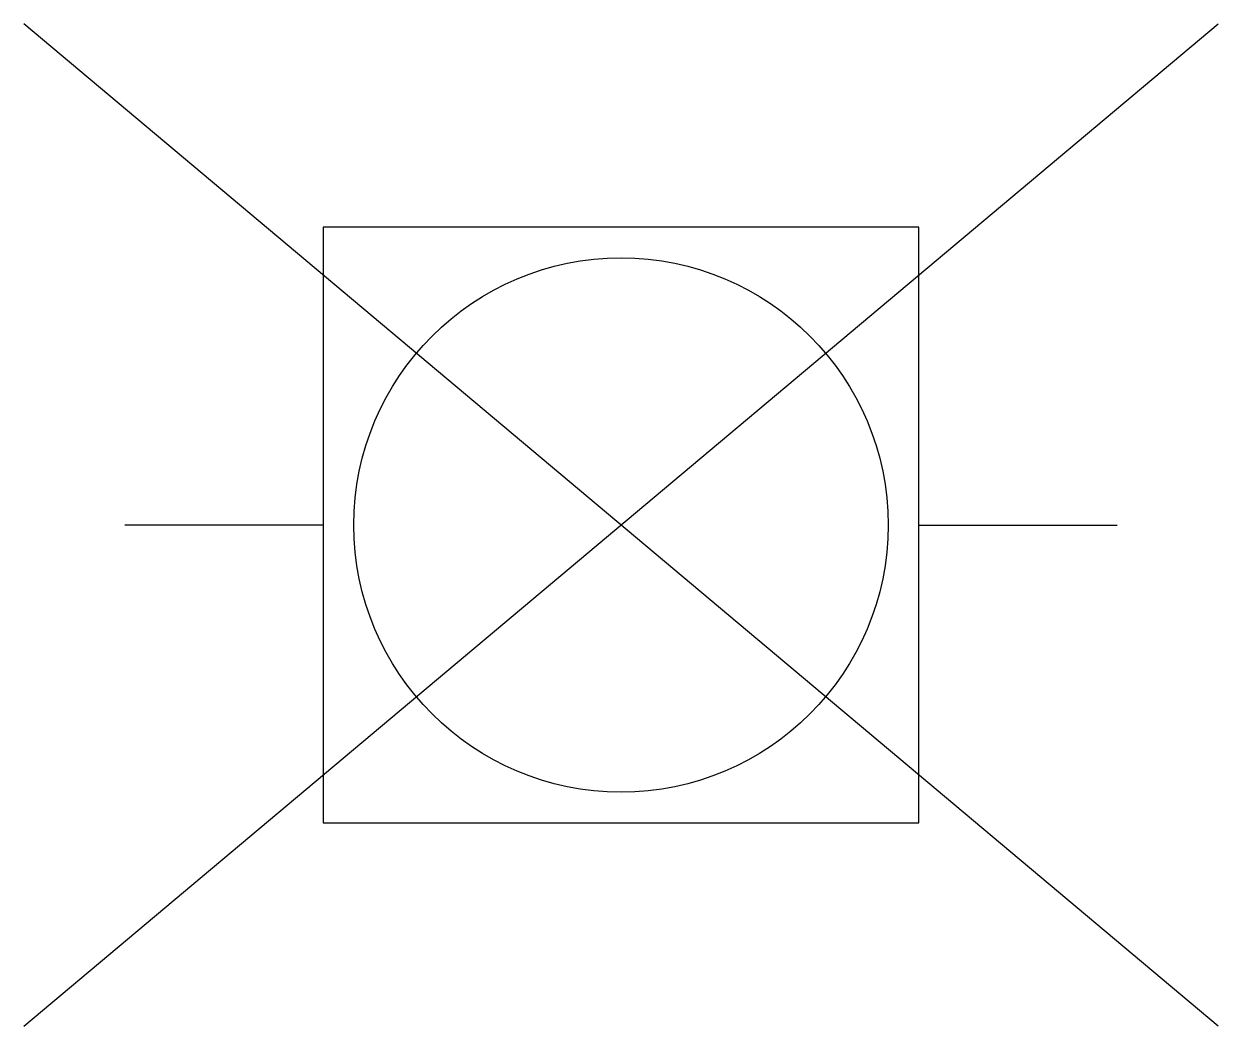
# Model space of a CAD drawing. Header units: metres. Extents: x -0.376 to 0.376, y -0.316 to 0.316.
import ezdxf

# ---------------------------------------------------------------- set-up
doc = ezdxf.new("R2010")
doc.units = ezdxf.units.M
doc.header["$LTSCALE"] = 0.2

msp = doc.modelspace()

# ---------------------------------------------------------------- linework, layer by layer
at = {"color": 0}
for p, q in [((-0.37612, -0.3156), (0.37612, 0.3156)), ((0.37612, -0.3156), (-0.37612, 0.3156))]:
    msp.add_line(p, q, dxfattribs=at)
for p, q in [((-0.1875, 0.1875), (-0.1875, -0.1875)), ((0.1875, 0.1875), (-0.1875, 0.1875)), ((0.1875, -0.1875), (0.1875, 0.1875)), ((-0.1875, 0), (-0.3125, 0)), ((0.1875, 0), (0.3125, 0)), ((-0.1875, -0.1875), (0.1875, -0.1875))]:
    msp.add_line(p, q)
msp.add_circle((0, 0), 0.16829)

doc.saveas('drawing.dxf')
